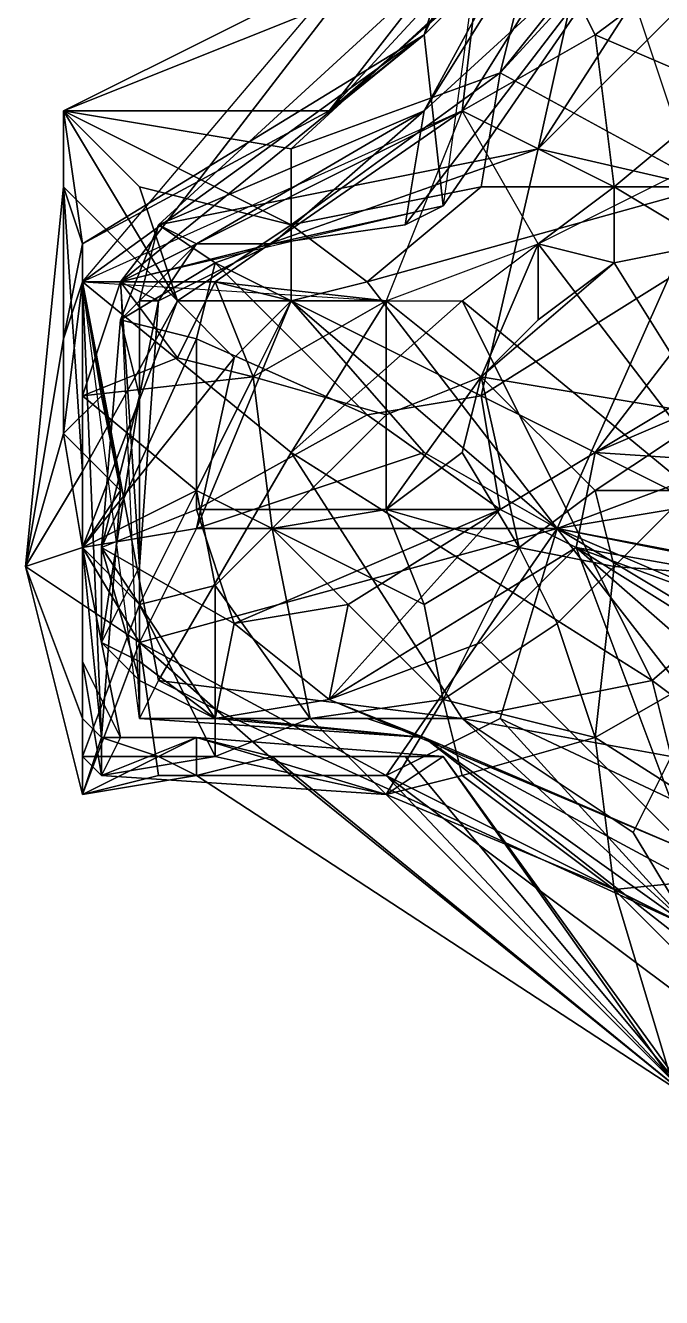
# Model space of a CAD drawing. Header units: metres. Extents: x -3.92 to 4.26, y -4.92 to 4.9.
# Drawn here: x 2.18 to 2.85, y 1.11 to 2.45 of the extents above; entities that cross this region are included whole.
import ezdxf

# ---------------------------------------------------------------- set-up
doc = ezdxf.new("R2010")
doc.units = ezdxf.units.M

msp = doc.modelspace()

# ---------------------------------------------------------------- linework, layer by layer
for points in [[(2.84, 2.58, -0.7), (2.6, 2.36, -0.4), (2.84, 2.8, -0.54)], [(2.6, 2.36, -0.4), (2.8, 2.68, -0.38), (2.84, 2.8, -0.54)], [(2.68, 2.7, -1.1), (2.6, 2.44, -0.58), (2.76, 2.78, -0.82)], [(2.6, 2.44, -0.58), (2.66, 2.5, -0.58), (2.76, 2.78, -0.82)], [(2.78, 2.72, -0.46), (2.5, 2.36, -0.38), (2.74, 2.62, -0.22)], [(2.66, 2.5, -0.58), (2.5, 2.36, -0.38), (2.78, 2.72, -0.46)], [(2.28, 2.18, -1.08), (2.24, 2.18, -0.96), (2.68, 2.7, -1.1)], [(2.64, 2.36, -1.1), (2.28, 2.18, -1.08), (2.68, 2.7, -1.1)], [(2.68, 2.7, -1.1), (2.62, 2.26, -0.9), (2.6, 2.44, -0.58)], [(2.68, 2.7, -1.1), (2.62, 2.26, -0.78), (2.84, 2.58, -0.7)], [(2.74, 2.52, -1.12), (2.64, 2.36, -1.1), (2.68, 2.7, -1.1)], [(2.6, 2.36, -0.4), (2.32, 2.24, -0.26), (2.8, 2.68, -0.22)], [(2.8, 2.68, -0.22), (2.32, 2.24, -0.26), (2.72, 2.32, -0.14)], [(2.6, 2.36, -0.4), (2.8, 2.68, -0.22), (2.8, 2.68, -0.38)], [(2.8, 2.68, -0.22), (2.72, 2.32, -0.14), (2.9, 2.6, -0.04)], [(2.76, 2.5, -0.06), (2.68, 2.4, -0.06), (2.9, 2.64, 0.1)], [(2.68, 2.4, -0.06), (2.9, 2.28, 0.1), (2.9, 2.64, 0.1)], [(2.5, 2.36, -0.38), (2.22, 2.36, -0.22), (2.74, 2.62, -0.22)], [(2.74, 2.62, -0.22), (2.22, 2.36, -0.22), (2.72, 2.56, -0.1)], [(2.72, 2.32, -0.14), (2.9, 2.5, -0.06), (2.9, 2.6, -0.04)], [(2.62, 2.26, -0.78), (2.58, 2.24, -0.66), (2.84, 2.58, -0.7)], [(2.84, 2.58, -0.7), (2.58, 2.24, -0.66), (2.6, 2.36, -0.4)], [(2.88, 2.3, -1.08), (2.8, 2.54, -1.04), (2.88, 2.58, -1.04)], [(2.22, 2.36, -0.22), (2.46, 2.32, -0.2), (2.72, 2.56, -0.1)], [(2.46, 2.32, -0.2), (2.68, 2.4, -0.06), (2.72, 2.56, -0.1)], [(2.68, 2.4, -0.06), (2.76, 2.5, -0.06), (2.72, 2.56, -0.1)], [(2.74, 2.52, -1.12), (2.78, 2.44, -1.1), (2.64, 2.36, -1.1)], [(2.86, 2.5, -1.1), (2.78, 2.44, -1.1), (2.74, 2.52, -1.12)], [(2.66, 2.5, -0.58), (2.6, 2.44, -0.58), (2.5, 2.36, -0.38)], [(2.72, 2.32, -0.14), (2.98, 2.26, 0.04), (2.9, 2.5, -0.06)], [(2.86, 2.5, -1.1), (2.92, 2.38, -1.1), (2.78, 2.44, -1.1)], [(2.6, 2.44, -0.58), (2.24, 2.22, -0.42), (2.5, 2.36, -0.38)], [(2.6, 2.44, -0.58), (2.24, 2.18, -0.6), (2.24, 2.22, -0.42)], [(2.28, 2.18, -0.88), (2.24, 2.18, -0.8), (2.6, 2.44, -0.58)], [(2.6, 2.44, -0.58), (2.24, 2.18, -0.72), (2.24, 2.18, -0.6)], [(2.24, 2.18, -0.8), (2.24, 2.18, -0.72), (2.6, 2.44, -0.58)], [(2.62, 2.26, -0.9), (2.28, 2.18, -0.88), (2.6, 2.44, -0.58)], [(2.78, 2.44, -1.1), (2.8, 2.28, -1.1), (2.64, 2.36, -1.1)], [(2.92, 2.38, -1.1), (2.8, 2.28, -1.1), (2.78, 2.44, -1.1)], [(2.46, 2.32, -0.2), (2.46, 2.24, -0.08), (2.68, 2.4, -0.06)], [(2.46, 2.24, -0.08), (2.66, 2.28, -0.08), (2.68, 2.4, -0.06)], [(2.66, 2.28, -0.08), (2.9, 2.28, 0.1), (2.68, 2.4, -0.06)], [(2.92, 2.38, -1.1), (2.9, 2.22, -1.1), (2.8, 2.28, -1.1)], [(2.5, 2.36, -0.38), (2.24, 2.22, -0.42), (2.22, 2.36, -0.22)], [(2.24, 2.22, -0.42), (2.22, 2.28, -0.24), (2.22, 2.36, -0.22)], [(2.22, 2.36, -0.22), (2.46, 2.24, -0.08), (2.46, 2.32, -0.2)], [(2.22, 2.28, -0.24), (2.34, 2.16, -0.12), (2.22, 2.36, -0.22)], [(2.22, 2.36, -0.22), (2.3, 2.28, -0.18), (2.46, 2.24, -0.08)], [(2.34, 2.16, -0.12), (2.3, 2.28, -0.18), (2.22, 2.36, -0.22)], [(2.28, 2.18, -0.88), (2.64, 2.36, -1.1), (2.24, 2.18, -0.96)], [(2.64, 2.36, -1.1), (2.38, 2.18, -1.1), (2.28, 2.18, -1.08)], [(2.6, 2.36, -0.4), (2.36, 2.22, -0.36), (2.32, 2.24, -0.26)], [(2.44, 2.22, -0.58), (2.36, 2.22, -0.36), (2.6, 2.36, -0.4)], [(2.64, 2.36, -1.1), (2.56, 2.16, -1.12), (2.38, 2.18, -1.1)], [(2.58, 2.24, -0.66), (2.44, 2.22, -0.58), (2.6, 2.36, -0.4)], [(2.8, 2.28, -1.1), (2.72, 2.22, -1.1), (2.64, 2.36, -1.1)], [(2.32, 2.24, -0.26), (2.38, 2.2, -0.18), (2.72, 2.32, -0.14)], [(2.38, 2.2, -0.18), (2.66, 2.06, -0.18), (2.72, 2.32, -0.14)], [(2.72, 2.32, -0.14), (2.66, 2.06, -0.18), (2.98, 2.26, 0.04)], [(2.98, 1.88, -1.04), (2.72, 2.22, -1.1), (2.88, 2.3, -1.08)], [(2.22, 2.12, -0.42), (2.18, 1.88, -0.22), (2.22, 2.28, -0.24)], [(2.22, 2.28, -0.24), (2.18, 1.88, -0.22), (2.24, 1.98, -0.2)], [(2.24, 2.22, -0.42), (2.22, 2.12, -0.42), (2.22, 2.28, -0.24)], [(2.22, 2.28, -0.24), (2.24, 1.98, -0.2), (2.34, 2.16, -0.12)], [(2.34, 2.16, -0.12), (2.46, 2.24, -0.08), (2.3, 2.28, -0.18)], [(2.46, 2.24, -0.08), (2.54, 2.18, -0.08), (2.66, 2.28, -0.08)], [(2.66, 2.28, -0.08), (2.54, 2.18, -0.08), (2.9, 2.28, 0.1)], [(2.54, 2.18, -0.08), (2.74, 1.92, -0.14), (2.9, 2.28, 0.1)], [(2.8, 2.28, -1.1), (2.8, 2.2, -1.1), (2.72, 2.22, -1.1)], [(2.74, 1.92, -0.14), (3.06, 2.04, 0.08), (2.9, 2.28, 0.1)], [(2.9, 2.22, -1.1), (2.8, 2.2, -1.1), (2.8, 2.28, -1.1)], [(2.62, 2.26, -0.78), (2.28, 2.18, -0.88), (2.44, 2.22, -0.58)], [(2.62, 2.26, -0.78), (2.44, 2.22, -0.58), (2.58, 2.24, -0.66)], [(2.66, 2.06, -0.18), (2.78, 2, -0.14), (2.98, 2.26, 0.04)], [(2.98, 2.26, 0.04), (2.78, 2, -0.14), (3.08, 2.18, 0.16)], [(2.3, 2.16, -0.38), (2.28, 2.14, -0.26), (2.32, 2.24, -0.26)], [(2.28, 2.14, -0.26), (2.38, 2.2, -0.18), (2.32, 2.24, -0.26)], [(2.36, 2.22, -0.36), (2.3, 2.16, -0.38), (2.32, 2.24, -0.26)], [(2.34, 2.16, -0.12), (2.46, 2.16, -0.08), (2.46, 2.24, -0.08)], [(2.46, 2.24, -0.08), (2.46, 2.16, -0.08), (2.54, 2.18, -0.08)], [(2.24, 2.22, -0.42), (2.24, 2.18, -0.52), (2.22, 2.12, -0.42)], [(2.24, 2.18, -0.6), (2.24, 2.18, -0.52), (2.24, 2.22, -0.42)], [(2.28, 2.18, -0.88), (2.32, 2.16, -0.54), (2.44, 2.22, -0.58)], [(2.32, 2.16, -0.54), (2.3, 2.16, -0.38), (2.36, 2.22, -0.36)], [(2.44, 2.22, -0.58), (2.32, 2.16, -0.54), (2.36, 2.22, -0.36)], [(2.66, 2.08, -1.12), (2.56, 2.16, -1.12), (2.72, 2.22, -1.1)], [(2.98, 1.88, -1.04), (2.64, 2.16, -1.1), (2.72, 2.22, -1.1)], [(2.72, 2.14, -1.1), (2.66, 2.08, -1.12), (2.72, 2.22, -1.1)], [(2.8, 2.2, -1.1), (2.72, 2.14, -1.1), (2.72, 2.22, -1.1)], [(2.9, 2.22, -1.1), (2.9, 2.04, -1.1), (2.8, 2.2, -1.1)], [(2.28, 2.14, -0.26), (2.36, 2.12, -0.2), (2.38, 2.2, -0.18)], [(2.36, 2.12, -0.2), (2.54, 2.04, -0.22), (2.38, 2.2, -0.18)], [(2.38, 2.2, -0.18), (2.54, 2.04, -0.22), (2.66, 2.06, -0.18)], [(2.9, 2.04, -1.1), (2.66, 2.08, -1.12), (2.8, 2.2, -1.1)], [(2.66, 2.08, -1.12), (2.72, 2.14, -1.1), (2.8, 2.2, -1.1)], [(2.24, 2.18, -0.52), (2.24, 2.18, -0.6), (2.22, 2.12, -0.42)], [(2.24, 2.18, -0.6), (2.22, 2.02, -0.42), (2.22, 2.12, -0.42)], [(2.24, 2.18, -0.6), (2.26, 2.06, -0.52), (2.22, 2.02, -0.42)], [(2.24, 2.18, -0.8), (2.26, 1.7, -0.74), (2.24, 2.18, -0.72)], [(2.28, 2.18, -0.88), (2.24, 2.18, -0.96), (2.24, 2.18, -0.8)], [(2.24, 2.18, -0.72), (2.26, 2.06, -0.52), (2.24, 2.18, -0.6)], [(2.26, 1.7, -0.74), (2.28, 1.96, -0.52), (2.24, 2.18, -0.72)], [(2.24, 2.18, -0.8), (2.24, 1.9, -1.12), (2.26, 1.7, -0.74)], [(2.24, 2.18, -0.96), (2.24, 1.9, -1.12), (2.24, 2.18, -0.8)], [(2.24, 2.18, -0.96), (2.24, 2.06, -1.1), (2.24, 1.9, -1.12)], [(2.28, 2.18, -1.08), (2.24, 2.06, -1.1), (2.24, 2.18, -0.96)], [(2.28, 2.18, -1.08), (2.34, 2.1, -1.1), (2.24, 2.06, -1.1)], [(2.28, 1.96, -0.52), (2.26, 2.06, -0.52), (2.24, 2.18, -0.72)], [(2.46, 2, -1.1), (2.24, 2.18, -0.96), (2.56, 2.16, -1.12)], [(2.46, 2, -1.1), (2.32, 1.76, -1.1), (2.24, 2.18, -0.96)], [(2.32, 1.76, -1.1), (2.3, 1.72, -0.96), (2.24, 2.18, -0.96)], [(2.38, 2.18, -1.1), (2.34, 2.1, -1.1), (2.28, 2.18, -1.08)], [(2.28, 2.18, -0.88), (2.3, 1.88, -0.52), (2.32, 2.16, -0.54)], [(2.28, 2.18, -0.88), (2.3, 1.72, -0.96), (2.3, 1.88, -0.52)], [(2.38, 2.18, -1.1), (2.42, 2.08, -1.12), (2.34, 2.1, -1.1)], [(2.38, 2.18, -1.1), (2.46, 2.16, -1.1), (2.42, 2.08, -1.12)], [(2.56, 2.16, -1.12), (2.46, 2.16, -1.1), (2.38, 2.18, -1.1)], [(2.46, 2.16, -0.08), (2.74, 1.92, -0.14), (2.54, 2.18, -0.08)], [(2.78, 2, -0.14), (3.06, 2.12, 0.06), (3.08, 2.18, 0.16)], [(2.24, 1.98, -0.2), (2.24, 1.9, -0.14), (2.34, 2.16, -0.12)], [(2.34, 2.16, -0.12), (2.24, 1.9, -0.14), (2.4, 2.1, -0.12)], [(2.3, 2.06, -0.44), (2.28, 2.14, -0.26), (2.3, 2.16, -0.38)], [(2.32, 2.16, -0.54), (2.3, 2.06, -0.44), (2.3, 2.16, -0.38)], [(2.32, 2.16, -0.54), (2.3, 1.88, -0.52), (2.3, 2.06, -0.44)], [(2.34, 2.16, -0.12), (2.4, 2.1, -0.12), (2.46, 2.16, -0.08)], [(2.4, 2.1, -0.12), (2.36, 1.92, -0.18), (2.46, 2.16, -0.08)], [(2.6, 2, -0.18), (2.46, 2.16, -0.08), (2.36, 1.92, -0.18)], [(2.56, 2.16, -1.12), (2.42, 2.08, -1.12), (2.46, 2.16, -1.1)], [(2.56, 2.16, -1.12), (2.56, 2.04, -1.1), (2.42, 2.08, -1.12)], [(2.46, 2.16, -0.08), (2.6, 2, -0.18), (2.74, 1.92, -0.14)], [(2.84, 1.76, -1.04), (2.46, 2, -1.1), (2.64, 2.16, -1.1)], [(2.46, 2, -1.1), (2.56, 2.16, -1.12), (2.64, 2.16, -1.1)], [(2.56, 2.16, -1.12), (2.66, 2.08, -1.12), (2.56, 2.04, -1.1)], [(2.98, 1.88, -1.04), (2.84, 1.76, -1.04), (2.64, 2.16, -1.1)], [(2.3, 2.06, -0.44), (2.26, 1.9, -0.26), (2.28, 2.14, -0.26)], [(2.26, 1.9, -0.26), (2.36, 2.12, -0.2), (2.28, 2.14, -0.26)], [(2.22, 2.12, -0.42), (2.22, 2.02, -0.42), (2.18, 1.88, -0.22)], [(2.26, 1.9, -0.26), (2.36, 1.94, -0.26), (2.36, 2.12, -0.2)], [(2.36, 2.12, -0.2), (2.36, 1.94, -0.26), (2.54, 2.04, -0.22)], [(3.06, 2.12, 0.06), (2.78, 2, -0.14), (3.08, 1.98, 0.02)], [(2.34, 2.1, -1.1), (2.42, 2.08, -1.12), (2.24, 2.06, -1.1)], [(2.24, 1.9, -0.14), (2.36, 1.92, -0.18), (2.4, 2.1, -0.12)], [(2.42, 2.08, -1.12), (2.36, 1.96, -1.12), (2.24, 2.06, -1.1)], [(2.42, 2.08, -1.12), (2.44, 1.92, -1.12), (2.36, 1.96, -1.12)], [(2.42, 2.08, -1.12), (2.56, 2.04, -1.1), (2.44, 1.92, -1.12)], [(2.56, 2.04, -1.1), (2.66, 2.08, -1.12), (2.56, 1.94, -1.1)], [(2.66, 2.08, -1.12), (2.64, 2, -1.1), (2.56, 1.94, -1.1)], [(2.7, 1.9, -1.1), (2.64, 2, -1.1), (2.66, 2.08, -1.12)], [(2.9, 2.04, -1.1), (2.78, 1.96, -1.1), (2.66, 2.08, -1.12)], [(2.78, 1.96, -1.1), (2.7, 1.9, -1.1), (2.66, 2.08, -1.12)], [(2.26, 2.06, -0.52), (2.28, 1.96, -0.52), (2.22, 2.02, -0.42)], [(2.24, 2.06, -1.1), (2.36, 1.96, -1.12), (2.24, 1.9, -1.12)], [(2.3, 1.88, -0.52), (2.26, 1.8, -0.44), (2.3, 2.06, -0.44)], [(2.3, 2.06, -0.44), (2.26, 1.8, -0.44), (2.26, 1.9, -0.26)], [(2.54, 2.04, -0.22), (2.68, 1.94, -0.2), (2.66, 2.06, -0.18)], [(2.68, 1.94, -0.2), (2.78, 2, -0.14), (2.66, 2.06, -0.18)], [(2.36, 1.94, -0.26), (2.68, 1.94, -0.2), (2.54, 2.04, -0.22)], [(2.56, 2.04, -1.1), (2.56, 1.94, -1.1), (2.44, 1.92, -1.12)], [(2.74, 1.92, -0.14), (3.1, 1.98, 0.12), (3.06, 2.04, 0.08)], [(2.9, 2.04, -1.1), (2.88, 1.96, -1.1), (2.78, 1.96, -1.1)], [(2.22, 2.02, -0.42), (2.24, 1.9, -0.42), (2.18, 1.88, -0.22)], [(2.22, 2.02, -0.42), (2.28, 1.96, -0.52), (2.24, 1.9, -0.42)], [(2.64, 1.72, -1.04), (2.32, 1.76, -1.1), (2.46, 2, -1.1)], [(2.6, 2, -0.18), (2.36, 1.92, -0.18), (2.74, 1.92, -0.14)], [(2.84, 1.76, -1.04), (2.64, 1.72, -1.04), (2.46, 2, -1.1)], [(2.7, 1.9, -1.1), (2.56, 1.94, -1.1), (2.64, 2, -1.1)], [(2.68, 1.94, -0.2), (2.76, 1.9, -0.22), (2.78, 2, -0.14)], [(2.76, 1.9, -0.22), (3.1, 1.84, -0.02), (2.78, 2, -0.14)], [(2.78, 2, -0.14), (3.1, 1.84, -0.02), (3.08, 1.98, 0.02)], [(2.18, 1.88, -0.22), (2.24, 1.9, -0.14), (2.24, 1.98, -0.2)], [(2.74, 1.92, -0.14), (3.16, 1.84, 0.16), (3.1, 1.98, 0.12)], [(2.28, 1.96, -0.52), (2.26, 1.7, -0.66), (2.24, 1.9, -0.42)], [(2.36, 1.96, -1.12), (2.3, 1.84, -1.12), (2.24, 1.9, -1.12)], [(2.26, 1.7, -0.74), (2.26, 1.7, -0.66), (2.28, 1.96, -0.52)], [(2.36, 1.96, -1.12), (2.38, 1.86, -1.12), (2.3, 1.84, -1.12)], [(2.44, 1.92, -1.12), (2.38, 1.86, -1.12), (2.36, 1.96, -1.12)], [(2.8, 1.88, -1.1), (2.7, 1.9, -1.1), (2.78, 1.96, -1.1)], [(2.88, 1.96, -1.1), (2.8, 1.88, -1.1), (2.78, 1.96, -1.1)], [(3.06, 1.86, -1.08), (2.8, 1.88, -1.1), (2.88, 1.96, -1.1)], [(2.26, 1.9, -0.26), (2.4, 1.82, -0.32), (2.36, 1.94, -0.26)], [(2.36, 1.94, -0.26), (2.4, 1.82, -0.32), (2.68, 1.94, -0.2)], [(2.4, 1.82, -0.32), (2.52, 1.84, -0.32), (2.68, 1.94, -0.2)], [(2.56, 1.94, -1.1), (2.6, 1.84, -1.1), (2.44, 1.92, -1.12)], [(2.68, 1.94, -0.2), (2.5, 1.74, -0.36), (2.76, 1.9, -0.22)], [(2.5, 1.74, -0.36), (2.68, 1.94, -0.2), (2.52, 1.84, -0.32)], [(2.7, 1.9, -1.1), (2.6, 1.84, -1.1), (2.56, 1.94, -1.1)], [(2.24, 1.9, -0.14), (2.3, 1.8, -0.22), (2.36, 1.92, -0.18)], [(2.3, 1.8, -0.22), (2.74, 1.92, -0.14), (2.36, 1.92, -0.18)], [(2.3, 1.8, -0.22), (2.56, 1.66, -0.36), (2.74, 1.92, -0.14)], [(2.44, 1.92, -1.12), (2.48, 1.72, -1.12), (2.38, 1.86, -1.12)], [(2.44, 1.92, -1.12), (2.62, 1.74, -1.12), (2.48, 1.72, -1.12)], [(2.44, 1.92, -1.12), (2.6, 1.84, -1.1), (2.62, 1.74, -1.12)], [(2.56, 1.66, -0.36), (2.68, 1.72, -0.36), (2.74, 1.92, -0.14)], [(2.68, 1.72, -0.36), (3.02, 1.56, -0.28), (2.74, 1.92, -0.14)], [(2.74, 1.92, -0.14), (3.14, 1.84, 0.08), (3.16, 1.84, 0.16)], [(2.74, 1.92, -0.14), (3.16, 1.74, 0.06), (3.14, 1.84, 0.08)], [(2.74, 1.92, -0.14), (3.14, 1.68, -0.02), (3.16, 1.74, 0.06)], [(3.02, 1.56, -0.28), (3.14, 1.68, -0.02), (2.74, 1.92, -0.14)], [(2.18, 1.88, -0.22), (2.3, 1.8, -0.22), (2.24, 1.9, -0.14)], [(2.24, 1.9, -0.42), (2.24, 1.72, -0.42), (2.18, 1.88, -0.22)], [(2.24, 1.9, -1.12), (2.28, 1.7, -0.84), (2.26, 1.7, -0.74)], [(2.26, 1.7, -0.66), (2.26, 1.7, -0.54), (2.24, 1.9, -0.42)], [(2.24, 1.9, -1.12), (2.24, 1.78, -1.1), (2.28, 1.7, -0.84)], [(2.26, 1.7, -0.54), (2.24, 1.72, -0.42), (2.24, 1.9, -0.42)], [(2.24, 1.9, -1.12), (2.24, 1.68, -1.12), (2.24, 1.78, -1.1)], [(2.3, 1.84, -1.12), (2.24, 1.68, -1.12), (2.24, 1.9, -1.12)], [(2.26, 1.8, -0.44), (2.3, 1.76, -0.36), (2.26, 1.9, -0.26)], [(2.3, 1.76, -0.36), (2.38, 1.72, -0.36), (2.26, 1.9, -0.26)], [(2.26, 1.9, -0.26), (2.38, 1.72, -0.36), (2.4, 1.82, -0.32)], [(2.5, 1.74, -0.36), (2.66, 1.8, -0.36), (2.76, 1.9, -0.22)], [(2.7, 1.9, -1.1), (2.62, 1.74, -1.12), (2.6, 1.84, -1.1)], [(2.7, 1.9, -1.1), (2.74, 1.82, -1.1), (2.62, 1.74, -1.12)], [(2.88, 1.58, -0.38), (2.76, 1.9, -0.22), (2.66, 1.8, -0.36)], [(2.8, 1.88, -1.1), (2.74, 1.82, -1.1), (2.7, 1.9, -1.1)], [(2.76, 1.9, -0.22), (3.14, 1.76, -0.06), (3.1, 1.84, -0.02)], [(2.88, 1.58, -0.38), (3.08, 1.62, -0.24), (2.76, 1.9, -0.22)], [(2.76, 1.9, -0.22), (3.08, 1.7, -0.22), (3.14, 1.76, -0.06)], [(3.08, 1.62, -0.24), (3.08, 1.7, -0.22), (2.76, 1.9, -0.22)], [(2.18, 1.88, -0.22), (2.24, 1.64, -0.36), (2.3, 1.8, -0.22)], [(2.18, 1.88, -0.22), (2.24, 1.72, -0.42), (2.24, 1.64, -0.36)], [(2.3, 1.88, -0.52), (2.3, 1.78, -0.52), (2.26, 1.8, -0.44)], [(2.3, 1.72, -0.96), (2.3, 1.78, -0.52), (2.3, 1.88, -0.52)], [(2.8, 1.88, -1.1), (2.78, 1.7, -1.1), (2.74, 1.82, -1.1)], [(3.06, 1.86, -1.08), (2.78, 1.7, -1.1), (2.8, 1.88, -1.1)], [(3, 1.64, -1.04), (2.84, 1.76, -1.04), (2.98, 1.88, -1.04)], [(2.38, 1.86, -1.12), (2.38, 1.68, -1.12), (2.3, 1.84, -1.12)], [(2.38, 1.86, -1.12), (2.48, 1.72, -1.12), (2.38, 1.68, -1.12)], [(3.06, 1.86, -1.08), (3, 1.56, -1.1), (2.78, 1.7, -1.1)], [(2.3, 1.84, -1.12), (2.38, 1.68, -1.12), (2.24, 1.68, -1.12)], [(2.5, 1.74, -0.36), (2.52, 1.84, -0.32), (2.4, 1.82, -0.32)], [(2.38, 1.72, -0.36), (2.5, 1.74, -0.36), (2.4, 1.82, -0.32)], [(2.74, 1.82, -1.1), (2.78, 1.7, -1.1), (2.62, 1.74, -1.12)], [(2.24, 1.64, -0.36), (2.32, 1.66, -0.36), (2.3, 1.8, -0.22)], [(2.26, 1.8, -0.44), (2.3, 1.78, -0.52), (2.3, 1.76, -0.36)], [(2.3, 1.8, -0.22), (2.46, 1.66, -0.36), (2.56, 1.66, -0.36)], [(2.32, 1.66, -0.36), (2.46, 1.66, -0.36), (2.3, 1.8, -0.22)], [(2.88, 1.58, -0.38), (2.66, 1.8, -0.36), (2.5, 1.74, -0.36)], [(2.28, 1.7, -0.84), (2.24, 1.78, -1.1), (2.26, 1.66, -0.92)], [(2.24, 1.78, -1.1), (2.26, 1.66, -1), (2.26, 1.66, -0.92)], [(2.24, 1.78, -1.1), (2.24, 1.68, -1.12), (2.26, 1.66, -1)], [(2.3, 1.72, -0.96), (2.38, 1.72, -0.64), (2.3, 1.78, -0.52)], [(2.3, 1.78, -0.52), (2.38, 1.72, -0.36), (2.3, 1.76, -0.36)], [(2.3, 1.78, -0.52), (2.38, 1.72, -0.64), (2.38, 1.72, -0.36)], [(2.4, 1.72, -1.02), (2.3, 1.72, -0.96), (2.32, 1.76, -1.1)], [(2.4, 1.72, -1.02), (2.32, 1.76, -1.1), (2.64, 1.72, -1.04)], [(2.86, 1.68, -1.04), (2.64, 1.72, -1.04), (2.84, 1.76, -1.04)], [(3, 1.64, -1.04), (2.86, 1.68, -1.04), (2.84, 1.76, -1.04)], [(2.38, 1.72, -0.36), (2.6, 1.7, -0.44), (2.5, 1.74, -0.36)], [(2.62, 1.74, -1.12), (2.56, 1.64, -1.12), (2.48, 1.72, -1.12)], [(2.6, 1.7, -0.44), (2.88, 1.58, -0.38), (2.5, 1.74, -0.36)], [(2.62, 1.74, -1.12), (2.64, 1.66, -1.12), (2.56, 1.64, -1.12)], [(2.78, 1.7, -1.1), (2.64, 1.66, -1.12), (2.62, 1.74, -1.12)], [(2.24, 1.72, -0.42), (2.26, 1.7, -0.54), (2.24, 1.64, -0.36)], [(2.3, 1.72, -0.96), (2.6, 1.7, -0.7), (2.38, 1.72, -0.64)], [(2.3, 1.72, -0.96), (2.4, 1.72, -1.02), (2.6, 1.7, -0.7)], [(2.38, 1.68, -1.12), (2.48, 1.72, -1.12), (2.56, 1.64, -1.12)], [(2.38, 1.72, -0.64), (2.54, 1.72, -0.5), (2.38, 1.72, -0.36)], [(2.54, 1.72, -0.5), (2.6, 1.7, -0.44), (2.38, 1.72, -0.36)], [(2.38, 1.72, -0.64), (2.6, 1.7, -0.7), (2.54, 1.72, -0.5)], [(2.88, 1.5, -1.08), (2.4, 1.72, -1.02), (2.64, 1.72, -1.04)], [(2.4, 1.72, -1.02), (2.88, 1.5, -1.08), (2.6, 1.7, -0.7)], [(2.6, 1.7, -0.7), (2.6, 1.7, -0.44), (2.54, 1.72, -0.5)], [(2.56, 1.66, -0.36), (2.88, 1.5, -0.38), (2.68, 1.72, -0.36)], [(2.86, 1.68, -1.04), (2.82, 1.6, -1.04), (2.64, 1.72, -1.04)], [(2.88, 1.5, -1.08), (2.64, 1.72, -1.04), (2.82, 1.6, -1.04)], [(2.68, 1.72, -0.36), (2.88, 1.5, -0.38), (3.02, 1.56, -0.28)], [(2.32, 1.68, -0.6), (2.24, 1.64, -0.36), (2.26, 1.7, -0.54)], [(2.26, 1.7, -0.74), (2.32, 1.68, -0.6), (2.26, 1.7, -0.66)], [(2.28, 1.7, -0.84), (2.26, 1.66, -0.92), (2.26, 1.7, -0.74)], [(2.26, 1.7, -0.66), (2.32, 1.68, -0.6), (2.26, 1.7, -0.54)], [(2.26, 1.7, -0.74), (2.36, 1.7, -0.72), (2.32, 1.68, -0.6)], [(2.26, 1.7, -0.74), (2.26, 1.66, -0.92), (2.36, 1.7, -0.72)], [(2.26, 1.66, -0.92), (2.36, 1.7, -0.88), (2.36, 1.7, -0.72)], [(2.26, 1.66, -0.92), (2.56, 1.64, -1.12), (2.36, 1.7, -0.88)], [(2.32, 1.68, -0.6), (2.36, 1.7, -0.72), (2.36, 1.66, -0.52)], [(2.36, 1.7, -0.72), (2.44, 1.68, -0.54), (2.36, 1.66, -0.52)], [(2.36, 1.7, -0.72), (2.62, 1.68, -0.78), (2.44, 1.68, -0.54)], [(2.36, 1.7, -0.88), (2.62, 1.68, -0.78), (2.36, 1.7, -0.72)], [(2.36, 1.7, -0.88), (2.62, 1.68, -0.86), (2.62, 1.68, -0.78)], [(2.56, 1.64, -1.12), (2.62, 1.68, -0.94), (2.36, 1.7, -0.88)], [(2.36, 1.7, -0.88), (2.62, 1.68, -0.94), (2.62, 1.68, -0.86)], [(2.6, 1.7, -0.7), (2.86, 1.56, -0.5), (2.6, 1.7, -0.44)], [(2.88, 1.5, -1.08), (3.06, 1.34, -0.8), (2.6, 1.7, -0.7)], [(2.86, 1.56, -0.5), (2.88, 1.58, -0.38), (2.6, 1.7, -0.44)], [(2.6, 1.7, -0.7), (3.06, 1.34, -0.8), (2.86, 1.56, -0.5)], [(2.78, 1.7, -1.1), (2.8, 1.54, -1.1), (2.64, 1.66, -1.12)], [(3, 1.56, -1.1), (2.8, 1.54, -1.1), (2.78, 1.7, -1.1)], [(2.32, 1.68, -0.6), (2.36, 1.66, -0.52), (2.24, 1.64, -0.36)], [(2.24, 1.68, -1.12), (2.38, 1.68, -1.12), (2.26, 1.66, -1)], [(2.38, 1.68, -1.12), (2.56, 1.64, -1.12), (2.26, 1.66, -1)], [(2.36, 1.66, -0.52), (2.44, 1.68, -0.54), (2.88, 1.32, -0.42)], [(2.44, 1.68, -0.54), (2.58, 1.68, -0.56), (2.88, 1.32, -0.42)], [(2.62, 1.68, -0.78), (2.58, 1.68, -0.56), (2.44, 1.68, -0.54)], [(2.62, 1.68, -0.94), (2.56, 1.64, -1.12), (2.86, 1.34, -1.08)], [(2.58, 1.68, -0.56), (2.62, 1.68, -0.78), (2.88, 1.32, -0.42)], [(2.62, 1.68, -0.86), (2.86, 1.34, -1.08), (2.62, 1.68, -0.78)], [(2.86, 1.34, -1.08), (2.88, 1.32, -0.42), (2.62, 1.68, -0.78)], [(2.62, 1.68, -0.86), (2.62, 1.68, -0.94), (2.86, 1.34, -1.08)], [(2.88, 1.5, -1.08), (2.82, 1.6, -1.04), (2.86, 1.68, -1.04)], [(2.24, 1.64, -0.36), (2.36, 1.66, -0.44), (2.32, 1.66, -0.36)], [(2.24, 1.64, -0.36), (2.36, 1.66, -0.52), (2.36, 1.66, -0.44)], [(2.26, 1.66, -1), (2.56, 1.64, -1.12), (2.26, 1.66, -0.92)], [(2.32, 1.66, -0.36), (2.36, 1.66, -0.44), (2.46, 1.66, -0.36)], [(2.36, 1.66, -0.52), (2.46, 1.66, -0.36), (2.36, 1.66, -0.44)], [(2.36, 1.66, -0.52), (2.88, 1.32, -0.42), (2.46, 1.66, -0.36)], [(2.46, 1.66, -0.36), (2.88, 1.32, -0.42), (2.56, 1.66, -0.36)], [(2.88, 1.32, -0.42), (2.88, 1.42, -0.4), (2.56, 1.66, -0.36)], [(2.64, 1.66, -1.12), (2.8, 1.54, -1.1), (2.56, 1.64, -1.12)], [(2.56, 1.66, -0.36), (2.88, 1.42, -0.4), (2.88, 1.5, -0.38)], [(2.8, 1.54, -1.1), (2.86, 1.34, -1.08), (2.56, 1.64, -1.12)], [(3, 1.56, -1.1), (3, 1.44, -1.1), (2.8, 1.54, -1.1)], [(3, 1.44, -1.1), (2.98, 1.36, -1.1), (2.8, 1.54, -1.1)], [(2.8, 1.54, -1.1), (2.98, 1.36, -1.1), (2.86, 1.34, -1.08)], [(2.88, 1.16, -1.1), (2.74, 0.72, -0.78), (3.06, 1.12, -0.72)], [(2.88, 1.16, -1.1), (2.88, 0.98, -1.1), (2.74, 0.72, -0.78)], [(3.06, 1.12, -0.72), (2.74, 0.72, -0.78), (2.92, 1.04, -0.42)]]:
    msp.add_3dface(points)

doc.saveas('drawing.dxf')
